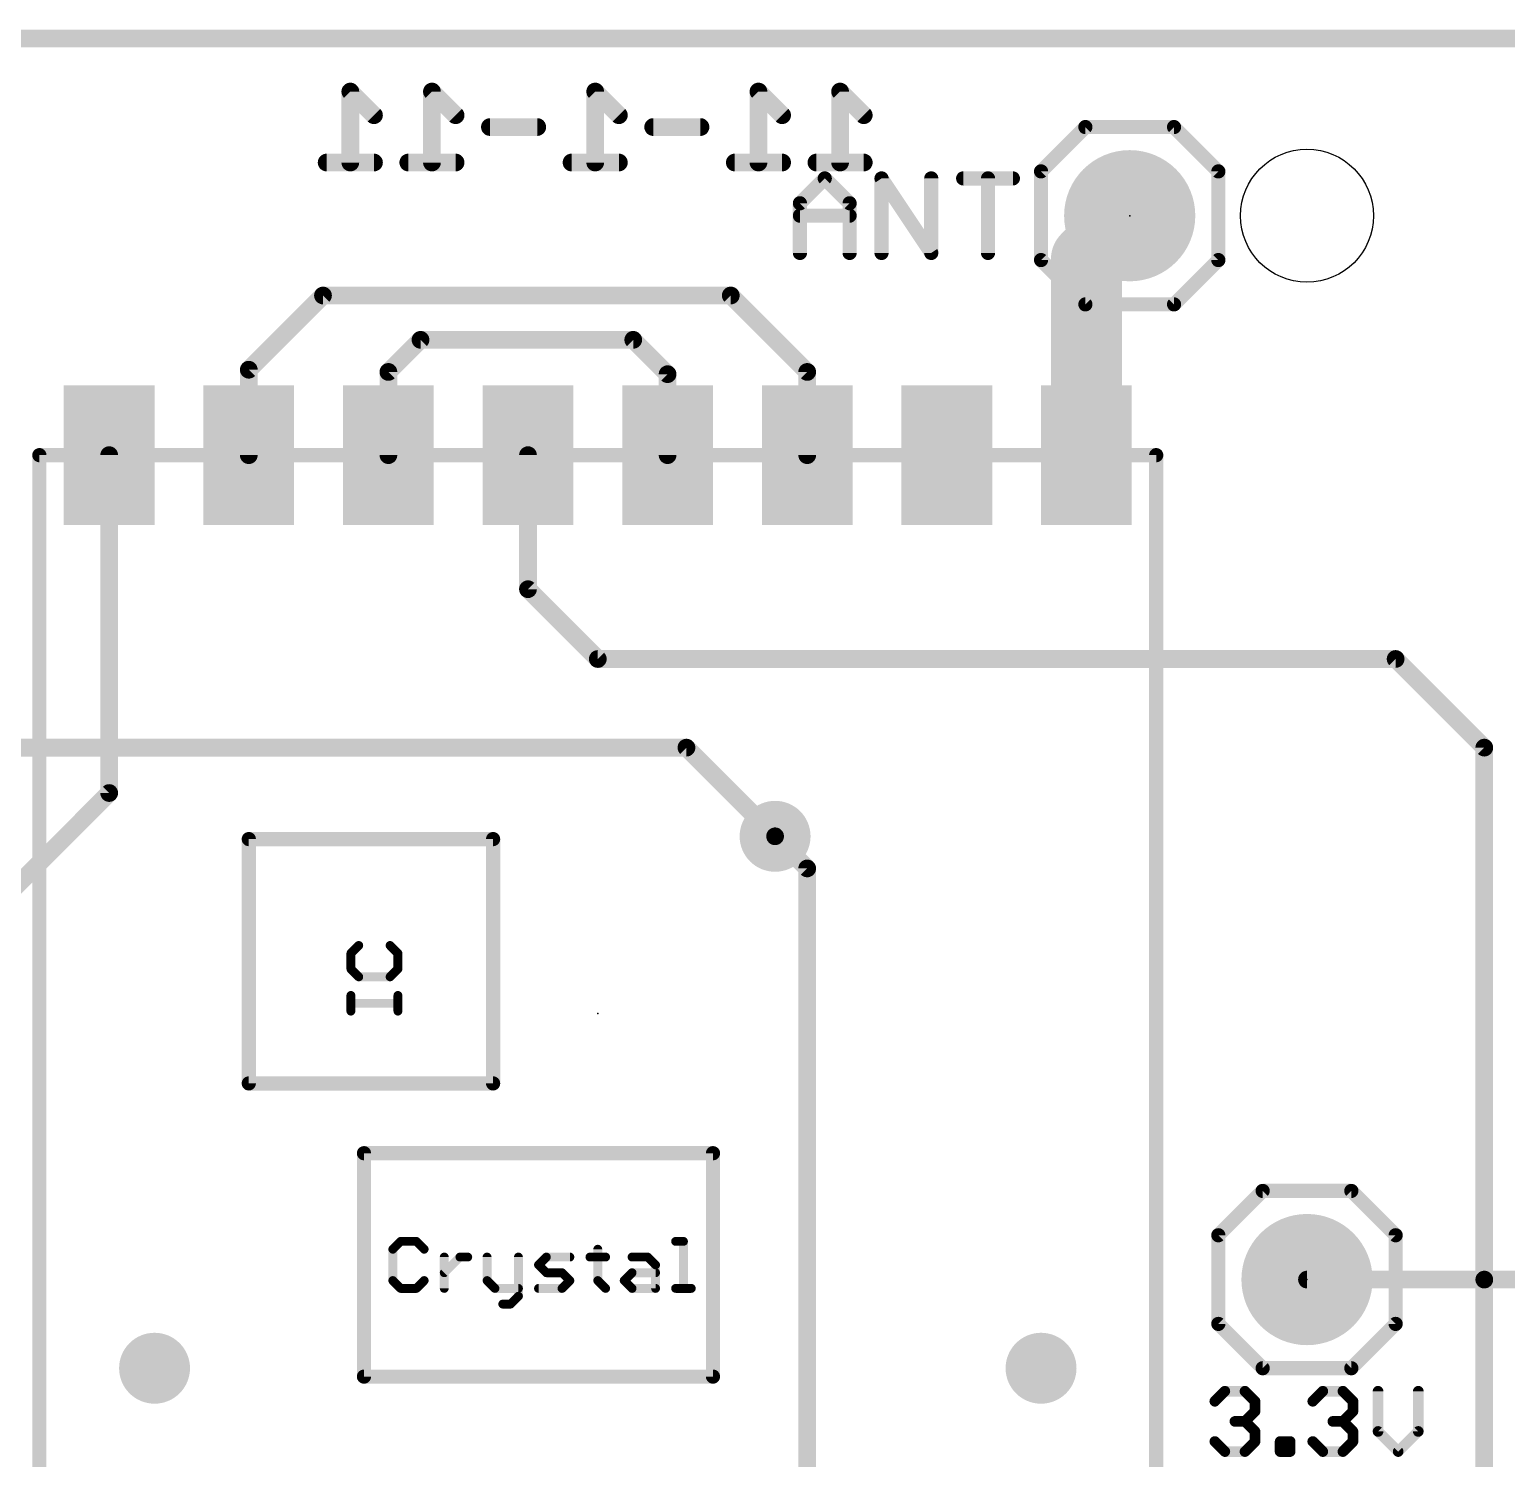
# Model space of a CAD drawing. Extents: x -19.1 to 53.5, y -15.6 to 59.8.
# Drawn here: x 18.53 to 39.69, y 39.35 to 59.82 of the extents above; entities that cross this region are included whole.
import ezdxf

# ---------------------------------------------------------------- set-up
doc = ezdxf.new("R2010")
doc.units = 0
for name, color, linetype in [('1', 12, 'CONTINUOUS'), ('16', 132, 'CONTINUOUS'), ('17', 110, 'CONTINUOUS'), ('18', 110, 'CONTINUOUS'), ('20', 53, 'CONTINUOUS'), ('21', 41, 'CONTINUOUS'), ('23', 53, 'CONTINUOUS'), ('51', 53, 'CONTINUOUS')]:
    doc.layers.add(name, color=color, linetype=linetype)

# ---------------------------------------------------------------- blocks, each defined once
blk = doc.blocks.new('RECT')
blk.add_solid([(-0.5, -0.5), (0.5, -0.5), (-0.5, 0.5), (0.5, 0.5)])
blk = doc.blocks.new('ROUNDP')
at = {"const_width": 0.5}
blk.add_lwpolyline([(0, -0.25, 1), (0, 0.25, 1), (0, -0.25)], format="xyb", dxfattribs=at)
blk = doc.blocks.new('ROUNDV')
at = {"const_width": 0.5}
blk.add_lwpolyline([(0, -0.25, 1), (0, 0.25, 1), (0, -0.25)], format="xyb", dxfattribs=at)

msp = doc.modelspace()

# ---------------------------------------------------------------- linework, layer by layer
at = {"layer": '1'}
for points, const_width in [([(0, 59.69), (53.34, 59.69)], 0.2032), ([(33.67, 56.53), (34.29, 57.15)], 1.016), ([(33.67, 53.72), (33.67, 56.53)], 1.016), ([(21.67, 54.944), (22.733, 56.007)], 0.254), ([(22.733, 56.007), (28.575, 56.007)], 0.254), ([(28.575, 56.007), (29.67, 54.912)], 0.254), ([(23.67, 54.912), (24.13, 55.372)], 0.254), ([(24.13, 55.372), (27.178, 55.372)], 0.254), ([(27.178, 55.372), (27.67, 54.88)], 0.254), ([(21.67, 53.72), (21.67, 54.944)], 0.254), ([(23.67, 53.72), (23.67, 54.912)], 0.254), ([(29.67, 54.912), (29.67, 53.72)], 0.254), ([(27.67, 54.88), (27.67, 53.72)], 0.254), ([(19.67, 48.88), (19.67, 53.72)], 0.254), ([(25.67, 51.8), (25.67, 53.72)], 0.254), ([(26.67, 50.8), (25.67, 51.8)], 0.254), ([(38.1, 50.8), (26.67, 50.8)], 0.254), ([(39.37, 49.53), (38.1, 50.8)], 0.254), ([(39.37, 41.91), (39.37, 49.53)], 0.254), ([(17.78, 46.99), (19.67, 48.88)], 0.254), ([(29.21, 48.26), (29.67, 47.8)], 0.254), ([(29.67, 47.8), (29.67, 37.72)], 0.254), ([(39.37, 41.91), (36.83, 41.91)], 0.254), ([(39.37, 37.211), (39.37, 41.91)], 0.254), ([(39.37, 41.91), (41.26, 41.91)], 0.254)]:
    msp.add_lwpolyline(points, dxfattribs=dict(at, const_width=const_width))
for points, const_width in [([(34.4696, 56.9704, 1), (34.1104, 57.3296)], 0.508), ([(33.924, 56.53, 1), (33.416, 56.53)], 0.508), ([(33.4904, 56.7096, 1), (33.8496, 56.3504)], 0.508), ([(22.733, 56.0705, 1), (22.733, 55.9435)], 0.127), ([(22.7779, 55.9621, 1), (22.6881, 56.0519)], 0.127), ([(28.6199, 56.0519, 1), (28.5301, 55.9621)], 0.127), ([(28.575, 55.9435, 1), (28.575, 56.0705)], 0.127), ([(24.13, 55.4355, 1), (24.13, 55.3085)], 0.127), ([(24.1749, 55.3271, 1), (24.0851, 55.4169)], 0.127), ([(27.2229, 55.4169, 1), (27.1331, 55.3271)], 0.127), ([(27.178, 55.3085, 1), (27.178, 55.4355)], 0.127), ([(21.7335, 54.944, 1), (21.6065, 54.944)], 0.127), ([(21.6251, 54.9889, 1), (21.7149, 54.8991)], 0.127), ([(23.7335, 54.912, 1), (23.6065, 54.912)], 0.127), ([(23.6251, 54.9569, 1), (23.7149, 54.8671)], 0.127), ([(29.7335, 54.912, 1), (29.6065, 54.912)], 0.127), ([(29.6251, 54.8671, 1), (29.7149, 54.9569)], 0.127), ([(27.7335, 54.88, 1), (27.6065, 54.88)], 0.127), ([(27.6251, 54.8351, 1), (27.7149, 54.9249)], 0.127), ([(33.416, 53.72, 1), (33.924, 53.72)], 0.508), ([(19.7335, 53.72, 1), (19.6065, 53.72)], 0.127), ([(21.6065, 53.72, 1), (21.7335, 53.72)], 0.127), ([(23.6065, 53.72, 1), (23.7335, 53.72)], 0.127), ([(25.7335, 53.72, 1), (25.6065, 53.72)], 0.127), ([(27.6065, 53.72, 1), (27.7335, 53.72)], 0.127), ([(29.6065, 53.72, 1), (29.7335, 53.72)], 0.127), ([(25.7149, 51.8449, 1), (25.6251, 51.7551)], 0.127), ([(25.6065, 51.8, 1), (25.7335, 51.8)], 0.127), ([(26.67, 50.8635, 1), (26.67, 50.7365)], 0.127), ([(26.6251, 50.7551, 1), (26.7149, 50.8449)], 0.127), ([(38.1449, 50.8449, 1), (38.0551, 50.7551)], 0.127), ([(38.1, 50.7365, 1), (38.1, 50.8635)], 0.127), ([(39.4335, 49.53, 1), (39.3065, 49.53)], 0.127), ([(39.3251, 49.4851, 1), (39.4149, 49.5749)], 0.127), ([(19.6065, 48.88, 1), (19.7335, 48.88)], 0.127), ([(19.7149, 48.8351, 1), (19.6251, 48.9249)], 0.127), ([(29.2549, 48.3049, 1), (29.1651, 48.2151)], 0.127), ([(29.7335, 47.8, 1), (29.6065, 47.8)], 0.127), ([(29.6251, 47.7551, 1), (29.7149, 47.8449)], 0.127), ([(36.83, 41.9735, 1), (36.83, 41.8465)], 0.127), ([(39.4335, 41.91, 1), (39.3065, 41.91)], 0.127), ([(39.37, 41.9735, 1), (39.37, 41.8465)], 0.127), ([(39.3065, 41.91, 1), (39.4335, 41.91)], 0.127), ([(39.37, 41.8465, 1), (39.37, 41.9735)], 0.127)]:
    msp.add_lwpolyline(points, format="xyb", dxfattribs=dict(at, const_width=const_width))
at = {"layer": '16'}
for points, const_width in [([(0, 59.69), (53.34, 59.69)], 0.2032), ([(23.4636, 58.5899), (23.1247, 58.9289)], 0.254), ([(23.1247, 58.9289), (23.1247, 57.912)], 0.254), ([(24.633, 58.5899), (24.2941, 58.9289)], 0.254), ([(24.2941, 58.9289), (24.2941, 57.912)], 0.254), ([(26.9718, 58.5899), (26.6329, 58.9289)], 0.254), ([(26.6329, 58.9289), (26.6329, 57.912)], 0.254), ([(29.3106, 58.5899), (28.9716, 58.9289)], 0.254), ([(28.9716, 58.9289), (28.9716, 57.912)], 0.254), ([(30.48, 58.5899), (30.141, 58.9289)], 0.254), ([(30.141, 58.9289), (30.141, 57.912)], 0.254), ([(25.8024, 58.4204), (25.1245, 58.4204)], 0.254), ([(28.1412, 58.4204), (27.4633, 58.4204)], 0.254), ([(23.4636, 57.912), (22.7857, 57.912)], 0.254), ([(24.633, 57.912), (23.9551, 57.912)], 0.254), ([(26.9718, 57.912), (26.2939, 57.912)], 0.254), ([(29.3106, 57.912), (28.6327, 57.912)], 0.254), ([(30.48, 57.912), (29.8021, 57.912)], 0.254), ([(15.24, 49.53), (27.94, 49.53)], 0.254), ([(27.94, 49.53), (29.21, 48.26)], 0.254)]:
    msp.add_lwpolyline(points, dxfattribs=dict(at, const_width=const_width))
at = {"layer": '16', "const_width": 0.127}
for points in [[(23.1696, 58.9738, 1), (23.0798, 58.884)], [(23.1882, 58.9289, 1), (23.0612, 58.9289)], [(24.339, 58.9738, 1), (24.2492, 58.884)], [(24.3576, 58.9289, 1), (24.2306, 58.9289)], [(26.6778, 58.9738, 1), (26.588, 58.884)], [(26.6964, 58.9289, 1), (26.5694, 58.9289)], [(29.0165, 58.9738, 1), (28.9267, 58.884)], [(29.0351, 58.9289, 1), (28.9081, 58.9289)], [(30.1859, 58.9738, 1), (30.0961, 58.884)], [(30.2045, 58.9289, 1), (30.0775, 58.9289)], [(23.4187, 58.545, 1), (23.5085, 58.6348)], [(24.5881, 58.545, 1), (24.6779, 58.6348)], [(26.9269, 58.545, 1), (27.0167, 58.6348)], [(29.2657, 58.545, 1), (29.3555, 58.6348)], [(30.4351, 58.545, 1), (30.5249, 58.6348)], [(25.1245, 58.4839, 1), (25.1245, 58.3569)], [(25.8024, 58.3569, 1), (25.8024, 58.4839)], [(27.4633, 58.4839, 1), (27.4633, 58.3569)], [(28.1412, 58.3569, 1), (28.1412, 58.4839)], [(22.7857, 57.9755, 1), (22.7857, 57.8485)], [(23.0612, 57.912, 1), (23.1882, 57.912)], [(23.4636, 57.8485, 1), (23.4636, 57.9755)], [(23.9551, 57.9755, 1), (23.9551, 57.8485)], [(24.2306, 57.912, 1), (24.3576, 57.912)], [(24.633, 57.8485, 1), (24.633, 57.9755)], [(26.2939, 57.9755, 1), (26.2939, 57.8485)], [(26.5694, 57.912, 1), (26.6964, 57.912)], [(26.9718, 57.8485, 1), (26.9718, 57.9755)], [(28.6327, 57.9755, 1), (28.6327, 57.8485)], [(28.9081, 57.912, 1), (29.0351, 57.912)], [(29.3106, 57.8485, 1), (29.3106, 57.9755)], [(29.8021, 57.9755, 1), (29.8021, 57.8485)], [(30.0775, 57.912, 1), (30.2045, 57.912)], [(30.48, 57.8485, 1), (30.48, 57.9755)], [(27.9849, 49.5749, 1), (27.8951, 49.4851)], [(27.94, 49.4665, 1), (27.94, 49.5935)], [(29.1651, 48.2151, 1), (29.2549, 48.3049)]]:
    msp.add_lwpolyline(points, format="xyb", dxfattribs=at)
at = {"layer": '20', "const_width": 0.2032}
msp.add_lwpolyline([(15.24, 59.69), (48.26, 59.69)], dxfattribs=at)
at = {"layer": '20'}
msp.add_circle((36.83, 57.15), 0.9525, dxfattribs=at)
at = {"layer": '21'}
for points, const_width in [([(33.655, 58.42), (33.02, 57.785)], 0.2032), ([(34.925, 58.42), (33.655, 58.42)], 0.2032), ([(35.56, 57.785), (34.925, 58.42)], 0.2032), ([(29.5656, 57.3284), (29.9215, 57.6843)], 0.2032), ([(29.9215, 57.6843), (30.2774, 57.3284)], 0.2032), ([(30.735, 56.6166), (30.735, 57.6843)], 0.2032), ([(30.735, 57.6843), (31.4468, 56.6166)], 0.2032), ([(31.4468, 56.6166), (31.4468, 57.6843)], 0.2032), ([(31.9044, 57.6843), (32.6162, 57.6843)], 0.2032), ([(32.2603, 56.6166), (32.2603, 57.6843)], 0.2032), ([(33.02, 57.785), (33.02, 56.515)], 0.2032), ([(35.56, 56.515), (35.56, 57.785)], 0.2032), ([(29.5656, 56.6166), (29.5656, 57.3284)], 0.2032), ([(30.2774, 57.3284), (30.2774, 56.6166)], 0.2032), ([(29.5656, 57.1505), (30.2774, 57.1505)], 0.2032), ([(33.02, 56.515), (33.655, 55.88)], 0.2032), ([(34.925, 55.88), (35.56, 56.515)], 0.2032), ([(33.655, 55.88), (34.925, 55.88)], 0.2032), ([(18.67, 37.72), (18.67, 53.72)], 0.2032), ([(34.67, 53.72), (34.67, 37.72)], 0.2032), ([(21.67, 44.72), (21.67, 48.22)], 0.2032), ([(21.67, 48.22), (25.17, 48.22)], 0.2032), ([(25.17, 48.22), (25.17, 44.72)], 0.2032), ([(23.2452, 46.6959), (23.1329, 46.5837)], 0.127), ([(23.1329, 46.5837), (23.1329, 46.3591)], 0.127), ([(23.8065, 46.5837), (23.6942, 46.6959)], 0.127), ([(23.8065, 46.3591), (23.8065, 46.5837)], 0.127), ([(23.1329, 46.3591), (23.2452, 46.2469)], 0.127), ([(23.6942, 46.2469), (23.8065, 46.3591)], 0.127), ([(23.2452, 46.2469), (23.6942, 46.2469)], 0.127), ([(23.1329, 45.7558), (23.1329, 45.9803)], 0.127), ([(23.8065, 45.868), (23.1329, 45.868)], 0.127), ([(23.8065, 45.7558), (23.8065, 45.9803)], 0.127), ([(25.17, 44.72), (21.67, 44.72)], 0.2032), ([(28.32, 43.72), (23.32, 43.72)], 0.2032), ([(23.32, 43.72), (23.32, 40.52)], 0.2032), ([(28.32, 43.72), (28.32, 40.52)], 0.2032), ([(36.195, 43.18), (35.56, 42.545)], 0.2032), ([(37.465, 43.18), (36.195, 43.18)], 0.2032), ([(38.1, 42.545), (37.465, 43.18)], 0.2032), ([(35.56, 42.545), (35.56, 41.275)], 0.2032), ([(38.1, 41.275), (38.1, 42.545)], 0.2032), ([(23.8458, 42.4571), (23.7335, 42.3448)], 0.127), ([(23.7335, 42.3448), (23.7335, 41.8958)], 0.127), ([(24.0703, 42.4571), (23.8458, 42.4571)], 0.127), ([(24.1826, 42.3448), (24.0703, 42.4571)], 0.127), ([(26.6695, 42.3448), (26.6695, 41.8958)], 0.127), ([(27.785, 42.4571), (27.8972, 42.4571)], 0.127), ([(27.8972, 42.4571), (27.8972, 41.7835)], 0.127), ([(24.4701, 41.7835), (24.4701, 42.2326)], 0.127), ([(24.4701, 42.008), (24.6947, 42.2326)], 0.127), ([(24.6947, 42.2326), (24.8069, 42.2326)], 0.127), ([(25.084, 42.2326), (25.084, 41.8958)], 0.127), ([(25.533, 42.2326), (25.533, 41.6712)], 0.127), ([(25.8206, 42.1203), (25.9329, 42.2326)], 0.127), ([(25.9329, 42.008), (25.8206, 42.1203)], 0.127), ([(25.9329, 42.2326), (26.2697, 42.2326)], 0.127), ([(26.5572, 42.2326), (26.7818, 42.2326)], 0.127), ([(27.1606, 42.2326), (27.3851, 42.2326)], 0.127), ([(27.3851, 42.2326), (27.4974, 42.1203)], 0.127), ([(27.4974, 42.1203), (27.4974, 41.7835)], 0.127), ([(23.7335, 41.8958), (23.8458, 41.7835)], 0.127), ([(24.0703, 41.7835), (24.1826, 41.8958)], 0.127), ([(25.084, 41.8958), (25.1962, 41.7835)], 0.127), ([(26.1574, 42.008), (25.9329, 42.008)], 0.127), ([(26.2697, 41.8958), (26.1574, 42.008)], 0.127), ([(26.1574, 41.7835), (26.2697, 41.8958)], 0.127), ([(26.6695, 41.8958), (26.7818, 41.7835)], 0.127), ([(27.0483, 41.8958), (27.1606, 42.008)], 0.127), ([(27.1606, 41.7835), (27.0483, 41.8958)], 0.127), ([(27.1606, 42.008), (27.4974, 42.008)], 0.127), ([(23.8458, 41.7835), (24.0703, 41.7835)], 0.127), ([(25.1962, 41.7835), (25.533, 41.7835)], 0.127), ([(25.533, 41.6712), (25.4208, 41.559)], 0.127), ([(25.8206, 41.7835), (26.1574, 41.7835)], 0.127), ([(27.4974, 41.7835), (27.1606, 41.7835)], 0.127), ([(27.785, 41.7835), (28.0095, 41.7835)], 0.127), ([(25.4208, 41.559), (25.3085, 41.559)], 0.127), ([(35.56, 41.275), (36.195, 40.64)], 0.2032), ([(37.465, 40.64), (38.1, 41.275)], 0.2032), ([(36.195, 40.64), (37.465, 40.64)], 0.2032), ([(28.32, 40.52), (23.32, 40.52)], 0.2032), ([(35.5092, 40.1665), (35.6533, 40.3105)], 0.1524), ([(35.6533, 40.3105), (35.9414, 40.3105)], 0.1524), ([(35.9414, 40.3105), (36.0854, 40.1665)], 0.1524), ([(36.0854, 40.1665), (36.0854, 40.0224)], 0.1524), ([(36.9125, 40.1665), (37.0565, 40.3105)], 0.1524), ([(37.0565, 40.3105), (37.3446, 40.3105)], 0.1524), ([(37.3446, 40.3105), (37.4887, 40.1665)], 0.1524), ([(37.4887, 40.1665), (37.4887, 40.0224)], 0.1524), ([(37.848, 40.3105), (37.848, 39.7343)], 0.1524), ([(38.4242, 39.7343), (38.4242, 40.3105)], 0.1524), ([(36.0854, 40.0224), (35.9414, 39.8784)], 0.1524), ([(37.4887, 40.0224), (37.3446, 39.8784)], 0.1524), ([(35.9414, 39.8784), (35.7973, 39.8784)], 0.1524), ([(35.9414, 39.8784), (36.0854, 39.7343)], 0.1524), ([(36.0854, 39.7343), (36.0854, 39.5903)], 0.1524), ([(37.3446, 39.8784), (37.2006, 39.8784)], 0.1524), ([(37.3446, 39.8784), (37.4887, 39.7343)], 0.1524), ([(37.4887, 39.7343), (37.4887, 39.5903)], 0.1524), ([(37.848, 39.7343), (38.1361, 39.4462)], 0.1524), ([(38.1361, 39.4462), (38.4242, 39.7343)], 0.1524), ([(35.6533, 39.4462), (35.5092, 39.5903)], 0.1524), ([(36.0854, 39.5903), (35.9414, 39.4462)], 0.1524), ([(36.4447, 39.4462), (36.4447, 39.5903)], 0.1524), ([(36.4447, 39.5903), (36.5888, 39.5903)], 0.1524), ([(36.5888, 39.5903), (36.5888, 39.4462)], 0.1524), ([(37.0565, 39.4462), (36.9125, 39.5903)], 0.1524), ([(37.4887, 39.5903), (37.3446, 39.4462)], 0.1524), ([(35.9414, 39.4462), (35.6533, 39.4462)], 0.1524), ([(36.5888, 39.4462), (36.4447, 39.4462)], 0.1524), ([(37.3446, 39.4462), (37.0565, 39.4462)], 0.1524)]:
    msp.add_lwpolyline(points, dxfattribs=dict(at, const_width=const_width))
for points, const_width in [([(33.655, 58.4708, 1), (33.655, 58.3692)], 0.1016), ([(33.6909, 58.3841, 1), (33.6191, 58.4559)], 0.1016), ([(34.9609, 58.4559, 1), (34.8891, 58.3841)], 0.1016), ([(34.925, 58.3692, 1), (34.925, 58.4708)], 0.1016), ([(29.9574, 57.7202, 1), (29.8856, 57.6484)], 0.1016), ([(29.9574, 57.6484, 1), (29.8856, 57.7202)], 0.1016), ([(30.7858, 57.6843, 1), (30.6842, 57.6843)], 0.1016), ([(30.7773, 57.7125, 1), (30.6927, 57.6561)], 0.1016), ([(31.4976, 57.6843, 1), (31.396, 57.6843)], 0.1016), ([(31.9044, 57.7351, 1), (31.9044, 57.6335)], 0.1016), ([(32.3111, 57.6843, 1), (32.2095, 57.6843)], 0.1016), ([(32.6162, 57.6335, 1), (32.6162, 57.7351)], 0.1016), ([(33.0708, 57.785, 1), (32.9692, 57.785)], 0.1016), ([(32.9841, 57.8209, 1), (33.0559, 57.7491)], 0.1016), ([(35.6108, 57.785, 1), (35.5092, 57.785)], 0.1016), ([(35.5241, 57.7491, 1), (35.5959, 57.8209)], 0.1016), ([(29.6164, 57.3284, 1), (29.5148, 57.3284)], 0.1016), ([(29.5297, 57.3643, 1), (29.6015, 57.2925)], 0.1016), ([(30.3282, 57.3284, 1), (30.2266, 57.3284)], 0.1016), ([(30.2415, 57.2925, 1), (30.3133, 57.3643)], 0.1016), ([(29.5656, 57.2013, 1), (29.5656, 57.0997)], 0.1016), ([(30.2774, 57.0997, 1), (30.2774, 57.2013)], 0.1016), ([(29.5148, 56.6166, 1), (29.6164, 56.6166)], 0.1016), ([(30.2266, 56.6166, 1), (30.3282, 56.6166)], 0.1016), ([(30.6842, 56.6166, 1), (30.7858, 56.6166)], 0.1016), ([(31.396, 56.6166, 1), (31.4976, 56.6166)], 0.1016), ([(31.4045, 56.5884, 1), (31.4891, 56.6448)], 0.1016), ([(32.2095, 56.6166, 1), (32.3111, 56.6166)], 0.1016), ([(33.0559, 56.5509, 1), (32.9841, 56.4791)], 0.1016), ([(32.9692, 56.515, 1), (33.0708, 56.515)], 0.1016), ([(35.5092, 56.515, 1), (35.6108, 56.515)], 0.1016), ([(35.5959, 56.4791, 1), (35.5241, 56.5509)], 0.1016), ([(33.655, 55.9308, 1), (33.655, 55.8292)], 0.1016), ([(33.6191, 55.8441, 1), (33.6909, 55.9159)], 0.1016), ([(34.8891, 55.9159, 1), (34.9609, 55.8441)], 0.1016), ([(34.925, 55.8292, 1), (34.925, 55.9308)], 0.1016), ([(18.7208, 53.72, 1), (18.6192, 53.72)], 0.1016), ([(34.7208, 53.72, 1), (34.6192, 53.72)], 0.1016), ([(21.7208, 48.22, 1), (21.6192, 48.22)], 0.1016), ([(21.67, 48.2708, 1), (21.67, 48.1692)], 0.1016), ([(25.2208, 48.22, 1), (25.1192, 48.22)], 0.1016), ([(25.17, 48.1692, 1), (25.17, 48.2708)], 0.1016), ([(23.1647, 46.5837, 1), (23.1012, 46.5837)], 0.0635), ([(23.1105, 46.6061, 1), (23.1554, 46.5612)], 0.0635), ([(23.2676, 46.6735, 1), (23.2227, 46.7184)], 0.0635), ([(23.7167, 46.7184, 1), (23.6718, 46.6735)], 0.0635), ([(23.8382, 46.5837, 1), (23.7748, 46.5837)], 0.0635), ([(23.784, 46.5612, 1), (23.829, 46.6061)], 0.0635), ([(23.1012, 46.3591, 1), (23.1647, 46.3591)], 0.0635), ([(23.1554, 46.3816, 1), (23.1105, 46.3367)], 0.0635), ([(23.7748, 46.3591, 1), (23.8382, 46.3591)], 0.0635), ([(23.829, 46.3367, 1), (23.784, 46.3816)], 0.0635), ([(23.2452, 46.2786, 1), (23.2452, 46.2151)], 0.0635), ([(23.2227, 46.2244, 1), (23.2676, 46.2693)], 0.0635), ([(23.6718, 46.2693, 1), (23.7167, 46.2244)], 0.0635), ([(23.6942, 46.2151, 1), (23.6942, 46.2786)], 0.0635), ([(23.1647, 45.9803, 1), (23.1012, 45.9803)], 0.0635), ([(23.1329, 45.8998, 1), (23.1329, 45.8363)], 0.0635), ([(23.8382, 45.9803, 1), (23.7748, 45.9803)], 0.0635), ([(23.8065, 45.8363, 1), (23.8065, 45.8998)], 0.0635), ([(23.1012, 45.7558, 1), (23.1647, 45.7558)], 0.0635), ([(23.7748, 45.7558, 1), (23.8382, 45.7558)], 0.0635), ([(21.67, 44.7708, 1), (21.67, 44.6692)], 0.1016), ([(21.6192, 44.72, 1), (21.7208, 44.72)], 0.1016), ([(25.1192, 44.72, 1), (25.2208, 44.72)], 0.1016), ([(25.17, 44.6692, 1), (25.17, 44.7708)], 0.1016), ([(23.32, 43.7708, 1), (23.32, 43.6692)], 0.1016), ([(23.3708, 43.72, 1), (23.2692, 43.72)], 0.1016), ([(28.3708, 43.72, 1), (28.2692, 43.72)], 0.1016), ([(28.32, 43.6692, 1), (28.32, 43.7708)], 0.1016), ([(36.195, 43.2308, 1), (36.195, 43.1292)], 0.1016), ([(36.2309, 43.1441, 1), (36.1591, 43.2159)], 0.1016), ([(37.5009, 43.2159, 1), (37.4291, 43.1441)], 0.1016), ([(37.465, 43.1292, 1), (37.465, 43.2308)], 0.1016), ([(35.6108, 42.545, 1), (35.5092, 42.545)], 0.1016), ([(35.5241, 42.5809, 1), (35.5959, 42.5091)], 0.1016), ([(38.1508, 42.545, 1), (38.0492, 42.545)], 0.1016), ([(38.0641, 42.5091, 1), (38.1359, 42.5809)], 0.1016), ([(23.7652, 42.3448, 1), (23.7018, 42.3448)], 0.0635), ([(23.711, 42.3673, 1), (23.756, 42.3224)], 0.0635), ([(23.8458, 42.4888, 1), (23.8458, 42.4253)], 0.0635), ([(23.8682, 42.4346, 1), (23.8233, 42.4795)], 0.0635), ([(24.0927, 42.4795, 1), (24.0478, 42.4346)], 0.0635), ([(24.0703, 42.4253, 1), (24.0703, 42.4888)], 0.0635), ([(24.1601, 42.3224, 1), (24.205, 42.3673)], 0.0635), ([(26.7013, 42.3448, 1), (26.6378, 42.3448)], 0.0635), ([(27.785, 42.4888, 1), (27.785, 42.4253)], 0.0635), ([(27.929, 42.4571, 1), (27.8655, 42.4571)], 0.0635), ([(27.8972, 42.4253, 1), (27.8972, 42.4888)], 0.0635), ([(24.5019, 42.2326, 1), (24.4384, 42.2326)], 0.0635), ([(24.6947, 42.2643, 1), (24.6947, 42.2008)], 0.0635), ([(24.7171, 42.2101, 1), (24.6722, 42.255)], 0.0635), ([(24.8069, 42.2008, 1), (24.8069, 42.2643)], 0.0635), ([(25.1157, 42.2326, 1), (25.0522, 42.2326)], 0.0635), ([(25.5648, 42.2326, 1), (25.5013, 42.2326)], 0.0635), ([(25.8431, 42.1427, 1), (25.7982, 42.0978)], 0.0635), ([(25.7982, 42.1427, 1), (25.8431, 42.0978)], 0.0635), ([(25.9329, 42.2643, 1), (25.9329, 42.2008)], 0.0635), ([(25.9553, 42.2101, 1), (25.9104, 42.255)], 0.0635), ([(26.2697, 42.2008, 1), (26.2697, 42.2643)], 0.0635), ([(26.5572, 42.2643, 1), (26.5572, 42.2008)], 0.0635), ([(26.7818, 42.2008, 1), (26.7818, 42.2643)], 0.0635), ([(27.1606, 42.2643, 1), (27.1606, 42.2008)], 0.0635), ([(27.4076, 42.255, 1), (27.3627, 42.2101)], 0.0635), ([(27.3851, 42.2008, 1), (27.3851, 42.2643)], 0.0635), ([(27.5291, 42.1203, 1), (27.4656, 42.1203)], 0.0635), ([(27.4749, 42.0978, 1), (27.5198, 42.1427)], 0.0635), ([(23.756, 41.9182, 1), (23.711, 41.8733)], 0.0635), ([(23.7018, 41.8958, 1), (23.7652, 41.8958)], 0.0635), ([(24.205, 41.8733, 1), (24.1601, 41.9182)], 0.0635), ([(24.4477, 42.0305, 1), (24.4926, 41.9856)], 0.0635), ([(25.1064, 41.9182, 1), (25.0615, 41.8733)], 0.0635), ([(25.0522, 41.8958, 1), (25.1157, 41.8958)], 0.0635), ([(25.9329, 42.0398, 1), (25.9329, 41.9763)], 0.0635), ([(25.9104, 41.9856, 1), (25.9553, 42.0305)], 0.0635), ([(26.1799, 42.0305, 1), (26.1349, 41.9856)], 0.0635), ([(26.1574, 41.9763, 1), (26.1574, 42.0398)], 0.0635), ([(26.2921, 41.8733, 1), (26.2472, 41.9182)], 0.0635), ([(26.2472, 41.8733, 1), (26.2921, 41.9182)], 0.0635), ([(26.6378, 41.8958, 1), (26.7013, 41.8958)], 0.0635), ([(26.692, 41.9182, 1), (26.6471, 41.8733)], 0.0635), ([(27.0708, 41.9182, 1), (27.0259, 41.8733)], 0.0635), ([(27.0259, 41.9182, 1), (27.0708, 41.8733)], 0.0635), ([(27.1606, 42.0398, 1), (27.1606, 41.9763)], 0.0635), ([(27.183, 41.9856, 1), (27.1381, 42.0305)], 0.0635), ([(27.4974, 41.9763, 1), (27.4974, 42.0398)], 0.0635), ([(23.8458, 41.8153, 1), (23.8458, 41.7518)], 0.0635), ([(23.8233, 41.761, 1), (23.8682, 41.806)], 0.0635), ([(24.0478, 41.806, 1), (24.0927, 41.761)], 0.0635), ([(24.0703, 41.7518, 1), (24.0703, 41.8153)], 0.0635), ([(24.4384, 41.7835, 1), (24.5019, 41.7835)], 0.0635), ([(25.1962, 41.8153, 1), (25.1962, 41.7518)], 0.0635), ([(25.1738, 41.761, 1), (25.2187, 41.806)], 0.0635), ([(25.5013, 41.6712, 1), (25.5648, 41.6712)], 0.0635), ([(25.5555, 41.6488, 1), (25.5106, 41.6937)], 0.0635), ([(25.533, 41.7518, 1), (25.533, 41.8153)], 0.0635), ([(25.8206, 41.8153, 1), (25.8206, 41.7518)], 0.0635), ([(26.1349, 41.806, 1), (26.1799, 41.761)], 0.0635), ([(26.1574, 41.7518, 1), (26.1574, 41.8153)], 0.0635), ([(26.7593, 41.761, 1), (26.8042, 41.806)], 0.0635), ([(27.1606, 41.8153, 1), (27.1606, 41.7518)], 0.0635), ([(27.1381, 41.761, 1), (27.183, 41.806)], 0.0635), ([(27.4656, 41.7835, 1), (27.5291, 41.7835)], 0.0635), ([(27.4974, 41.7518, 1), (27.4974, 41.8153)], 0.0635), ([(27.785, 41.8153, 1), (27.785, 41.7518)], 0.0635), ([(27.8655, 41.7835, 1), (27.929, 41.7835)], 0.0635), ([(28.0095, 41.7518, 1), (28.0095, 41.8153)], 0.0635), ([(25.3085, 41.5907, 1), (25.3085, 41.5272)], 0.0635), ([(25.3983, 41.5814, 1), (25.4432, 41.5365)], 0.0635), ([(25.4208, 41.5272, 1), (25.4208, 41.5907)], 0.0635), ([(35.5959, 41.3109, 1), (35.5241, 41.2391)], 0.1016), ([(35.5092, 41.275, 1), (35.6108, 41.275)], 0.1016), ([(38.0492, 41.275, 1), (38.1508, 41.275)], 0.1016), ([(38.1359, 41.2391, 1), (38.0641, 41.3109)], 0.1016), ([(36.195, 40.6908, 1), (36.195, 40.5892)], 0.1016), ([(36.1591, 40.6041, 1), (36.2309, 40.6759)], 0.1016), ([(37.4291, 40.6759, 1), (37.5009, 40.6041)], 0.1016), ([(37.465, 40.5892, 1), (37.465, 40.6908)], 0.1016), ([(23.32, 40.5708, 1), (23.32, 40.4692)], 0.1016), ([(23.2692, 40.52, 1), (23.3708, 40.52)], 0.1016), ([(28.2692, 40.52, 1), (28.3708, 40.52)], 0.1016), ([(28.32, 40.4692, 1), (28.32, 40.5708)], 0.1016), ([(35.4823, 40.1934, 1), (35.5361, 40.1395)], 0.0762), ([(35.6533, 40.3486, 1), (35.6533, 40.2724)], 0.0762), ([(35.6802, 40.2836, 1), (35.6263, 40.3375)], 0.0762), ([(35.9683, 40.3375, 1), (35.9144, 40.2836)], 0.0762), ([(35.9414, 40.2724, 1), (35.9414, 40.3486)], 0.0762), ([(36.1235, 40.1665, 1), (36.0473, 40.1665)], 0.0762), ([(36.0585, 40.1395, 1), (36.1124, 40.1934)], 0.0762), ([(36.8855, 40.1934, 1), (36.9394, 40.1395)], 0.0762), ([(37.0565, 40.3486, 1), (37.0565, 40.2724)], 0.0762), ([(37.0835, 40.2836, 1), (37.0296, 40.3375)], 0.0762), ([(37.3716, 40.3375, 1), (37.3177, 40.2836)], 0.0762), ([(37.3446, 40.2724, 1), (37.3446, 40.3486)], 0.0762), ([(37.5268, 40.1665, 1), (37.4506, 40.1665)], 0.0762), ([(37.4618, 40.1395, 1), (37.5156, 40.1934)], 0.0762), ([(37.8861, 40.3105, 1), (37.8099, 40.3105)], 0.0762), ([(38.4623, 40.3105, 1), (38.3861, 40.3105)], 0.0762), ([(36.0473, 40.0224, 1), (36.1235, 40.0224)], 0.0762), ([(36.1124, 39.9955, 1), (36.0585, 40.0494)], 0.0762), ([(37.4506, 40.0224, 1), (37.5268, 40.0224)], 0.0762), ([(37.5156, 39.9955, 1), (37.4618, 40.0494)], 0.0762), ([(35.7973, 39.9165, 1), (35.7973, 39.8403)], 0.0762), ([(35.9683, 39.9053, 1), (35.9144, 39.8514)], 0.0762), ([(35.9144, 39.9053, 1), (35.9683, 39.8514)], 0.0762), ([(35.9414, 39.8403, 1), (35.9414, 39.9165)], 0.0762), ([(36.1235, 39.7343, 1), (36.0473, 39.7343)], 0.0762), ([(36.0585, 39.7074, 1), (36.1124, 39.7613)], 0.0762), ([(37.2006, 39.9165, 1), (37.2006, 39.8403)], 0.0762), ([(37.3716, 39.9053, 1), (37.3177, 39.8514)], 0.0762), ([(37.3177, 39.9053, 1), (37.3716, 39.8514)], 0.0762), ([(37.3446, 39.8403, 1), (37.3446, 39.9165)], 0.0762), ([(37.5268, 39.7343, 1), (37.4506, 39.7343)], 0.0762), ([(37.4618, 39.7074, 1), (37.5156, 39.7613)], 0.0762), ([(37.8749, 39.7613, 1), (37.8211, 39.7074)], 0.0762), ([(38.4512, 39.7074, 1), (38.3973, 39.7613)], 0.0762), ([(35.5361, 39.6172, 1), (35.4823, 39.5633)], 0.0762), ([(36.0473, 39.5903, 1), (36.1235, 39.5903)], 0.0762), ([(36.1124, 39.5633, 1), (36.0585, 39.6172)], 0.0762), ([(36.4828, 39.5903, 1), (36.4066, 39.5903)], 0.0762), ([(36.4447, 39.6284, 1), (36.4447, 39.5522)], 0.0762), ([(36.6269, 39.5903, 1), (36.5507, 39.5903)], 0.0762), ([(36.5888, 39.5522, 1), (36.5888, 39.6284)], 0.0762), ([(36.9394, 39.6172, 1), (36.8855, 39.5633)], 0.0762), ([(37.4506, 39.5903, 1), (37.5268, 39.5903)], 0.0762), ([(37.5156, 39.5633, 1), (37.4618, 39.6172)], 0.0762), ([(37.8099, 39.7343, 1), (37.8861, 39.7343)], 0.0762), ([(38.3861, 39.7343, 1), (38.4623, 39.7343)], 0.0762), ([(35.6533, 39.4843, 1), (35.6533, 39.4081)], 0.0762), ([(35.6263, 39.4193, 1), (35.6802, 39.4731)], 0.0762), ([(35.9144, 39.4731, 1), (35.9683, 39.4193)], 0.0762), ([(35.9414, 39.4081, 1), (35.9414, 39.4843)], 0.0762), ([(36.4447, 39.4843, 1), (36.4447, 39.4081)], 0.0762), ([(36.4066, 39.4462, 1), (36.4828, 39.4462)], 0.0762), ([(36.5507, 39.4462, 1), (36.6269, 39.4462)], 0.0762), ([(36.5888, 39.4081, 1), (36.5888, 39.4843)], 0.0762), ([(37.0565, 39.4843, 1), (37.0565, 39.4081)], 0.0762), ([(37.0296, 39.4193, 1), (37.0835, 39.4731)], 0.0762), ([(37.3177, 39.4731, 1), (37.3716, 39.4193)], 0.0762), ([(37.3446, 39.4081, 1), (37.3446, 39.4843)], 0.0762), ([(38.1092, 39.4731, 1), (38.1631, 39.4193)], 0.0762), ([(38.1092, 39.4193, 1), (38.1631, 39.4731)], 0.0762)]:
    msp.add_lwpolyline(points, format="xyb", dxfattribs=dict(at, const_width=const_width))
at = {"layer": '23'}
for p in [(34.29, 57.15), (26.67, 45.72), (36.83, 41.91)]:
    msp.add_point(p, dxfattribs=at)
at = {"layer": '51'}
for points, const_width in [([(48.26, 59.69), (15.24, 59.69)], 0.254), ([(34.67, 53.72), (18.67, 53.72)], 0.2032)]:
    msp.add_lwpolyline(points, dxfattribs=dict(at, const_width=const_width))
at = {"layer": '51', "const_width": 0.1016}
for points in [[(18.67, 53.7708, 1), (18.67, 53.6692)], [(34.67, 53.6692, 1), (34.67, 53.7708)]]:
    msp.add_lwpolyline(points, format="xyb", dxfattribs=at)

# ---------------------------------------------------------------- block references
at = {"layer": '1', "xscale": 1.3, "yscale": 2}
for p in [(19.67, 53.72), (21.67, 53.72), (23.67, 53.72), (25.67, 53.72), (27.67, 53.72), (29.67, 53.72), (31.67, 53.72), (33.67, 53.72)]:
    msp.add_blockref('RECT', p, dxfattribs=at)
at = {"layer": '17', "xscale": 1.8796, "yscale": 1.8796, "rotation": 90}
for p in [(34.29, 57.15), (34.29, 57.15), (36.83, 41.91), (36.83, 41.91)]:
    msp.add_blockref('ROUNDP', p, dxfattribs=at)
at = {"layer": '18', "xscale": 1.016, "yscale": 1.016}
for p in [(29.21, 48.26), (29.21, 48.26), (20.32, 40.64), (20.32, 40.64), (33.02, 40.64), (33.02, 40.64)]:
    msp.add_blockref('ROUNDV', p, dxfattribs=at)
at = {"layer": '51', "xscale": 0.508, "yscale": 0.508}
for p in [(34.29, 57.15), (36.83, 41.91)]:
    msp.add_blockref('RECT', p, dxfattribs=at)

doc.saveas('drawing.dxf')
